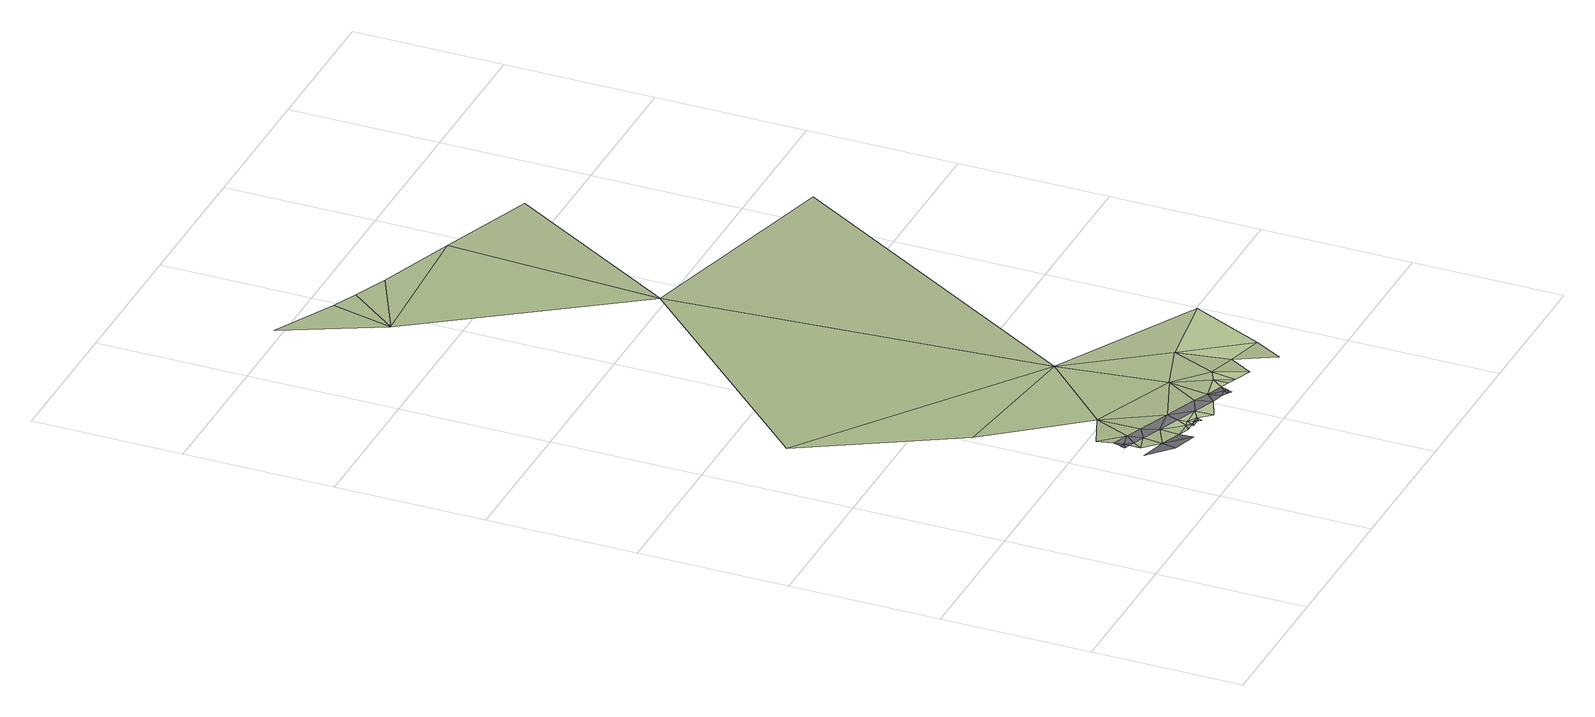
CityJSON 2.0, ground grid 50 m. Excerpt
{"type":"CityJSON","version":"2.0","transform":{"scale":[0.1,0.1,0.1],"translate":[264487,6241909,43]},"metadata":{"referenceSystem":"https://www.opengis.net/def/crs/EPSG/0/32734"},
"CityObjects":{
"road1":{"type":"Road","attributes":{"highway":"residential","name":"Selbourne Road","surface":"asphalt","lanes":1,"width":5.6,"oneway":"yes"},"geometry":[{"type":"MultiSurface","lod":"1","boundaries":[[[0,1,2]],[[2,1,3]],[[2,3,4]]]}]},
"terrain1":{"type":"TINRelief","geometry":[{"type":"CompositeSurface","lod":"1","boundaries":[[[5,6,7]],[[8,7,2]],[[8,5,7]],[[9,10,11]],[[2,12,8]],[[12,2,4]],[[13,11,10]],[[14,12,4]],[[13,10,15]],[[14,4,16]],[[17,14,16]],[[12,14,18]],[[19,14,17]],[[20,19,17]],[[20,21,19]],[[19,22,14]],[[19,21,23]],[[24,13,15]],[[22,18,14]],[[23,22,19]],[[23,21,25]],[[26,27,25]],[[25,27,23]],[[27,22,23]],[[18,22,28]],[[29,30,31]],[[28,22,27]],[[32,28,27]],[[32,33,28]],[[31,13,29]],[[13,24,34]],[[35,34,24]],[[35,36,34]],[[13,34,29]],[[36,37,38]],[[36,38,34]],[[39,38,37]],[[40,38,39]],[[38,41,34]],[[40,41,38]],[[42,41,40]],[[29,43,30]],[[34,41,44]],[[34,44,29]],[[42,45,41]],[[41,45,44]],[[45,46,47]],[[44,45,47]],[[29,44,48]],[[48,44,47]],[[49,50,51]],[[52,51,50]],[[50,53,52]],[[43,54,50]],[[29,55,43]],[[50,54,53]],[[54,43,56]]]}]},
"road2":{"type":"Road","attributes":{"highway":"motorway","name":"Nelson Mandela Boulevard","surface":"asphalt","lanes":4,"width":8.8,"oneway":"yes"},"geometry":[{"type":"MultiSurface","lod":"1","boundaries":[[[57,58,59]],[[18,24,12]],[[35,24,28]],[[60,61,62]],[[35,28,33]],[[28,24,18]],[[10,57,5]],[[35,33,36]],[[9,63,57]],[[24,15,12]],[[8,10,5]],[[59,6,57]],[[10,8,15]],[[63,58,57]],[[62,64,65]],[[61,64,62]],[[64,61,66]],[[36,64,37]],[[66,37,64]],[[12,15,8]],[[5,57,6]],[[9,57,10]],[[36,33,65]],[[64,36,65]]]}]}
},
"vertices":[
[267,150,243],[331,73,254],[348,126,248],[412,49,253],[429,103,239],
[332,212,238],[313,219,238],[309,180,240],[369,197,238],[307,269,238],[362,247,237],[299,323,235],[437,171,237],[444,380,218],[492,108,236],[416,226,238],[469,91,239],[489,85,249],[509,144,237],[501,86,236],[510,79,249],[512,83,249],[515,114,236],[523,97,236],[526,184,237],[521,79,242],[528,72,242],[544,94,236],[580,116,236],[711,635,201],[8,1221,162],[236,703,196],[579,54,237],[655,87,235],[733,266,218],[636,142,236],[690,120,234],[745,99,234],[777,138,232],[775,88,234],[804,77,233],[820,162,232],[863,54,233],[789,1969,87],[903,319,218],[932,144,218],[982,8,232],[1053,111,219],[1181,362,211],[283,3030,4],[397,2693,33],[472,2913,15],[546,2872,22],[650,2821,27],[905,2720,35],[1523,1776,85],[1215,2598,41],
[314,236,238],[297,236,238],[294,226,238],[729,58,235],[733,68,235],[711,65,239],[300,246,238],[721,78,239],[692,73,239],[737,77,235]
]}
